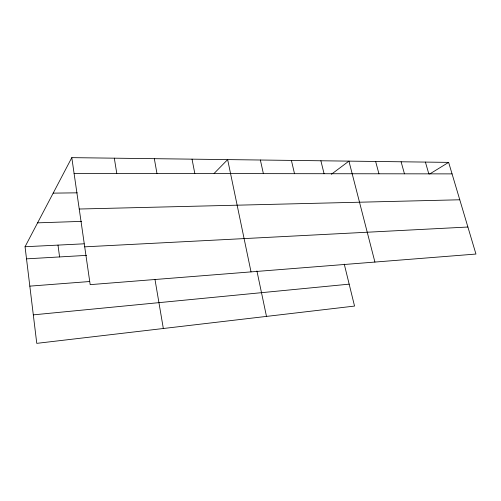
<?xml version="1.0" encoding="UTF-8"?>
<svg xmlns="http://www.w3.org/2000/svg" width="501" height="501" viewBox="0 0 501 501"><rect width="100%" height="100%" fill="white"/><g stroke="black" fill="none" stroke-linecap="round" stroke-linejoin="round"><path stroke-width="0.75" d="M344.268 264.177L354.545 306.073L36.767 343.354L25.05 246.736L71.8 157.646L448.633 162.38L475.95 254.051L90.18 284.643L71.8 157.646M214.096 173.452L227.648 159.606L251.026 271.893M331.405 174.254L348.928 161.128L374.917 262.067M429.62 174.041L448.633 162.38M33.31 314.86L349.166 284.155M29.828 286.134L89.541 281.531M26.522 258.854L86.535 255.372M84.713 246.836L467.896 227.028M25.05 246.736L84.087 243.812M37.588 222.845L81.644 221.379M79.239 209.023L459.78 199.78M53.175 193.135L77.235 192.829M74.079 173.39L452.065 173.885M425.412 162.092L428.806 173.853M401.101 161.785L404.457 173.822M375.637 161.466L378.944 173.791M320.884 160.777L324.072 173.715M291.4 160.408L294.507 173.678M260.363 160.013L263.382 173.64M256.913 270.928L266.488 316.407M192.04 159.155L194.826 173.546M154.327 158.679L156.963 173.496M155.009 279.602L163.332 328.506M114.316 158.178L116.789 173.446M57.991 245.102L59.581 256.938"/></g></svg>
